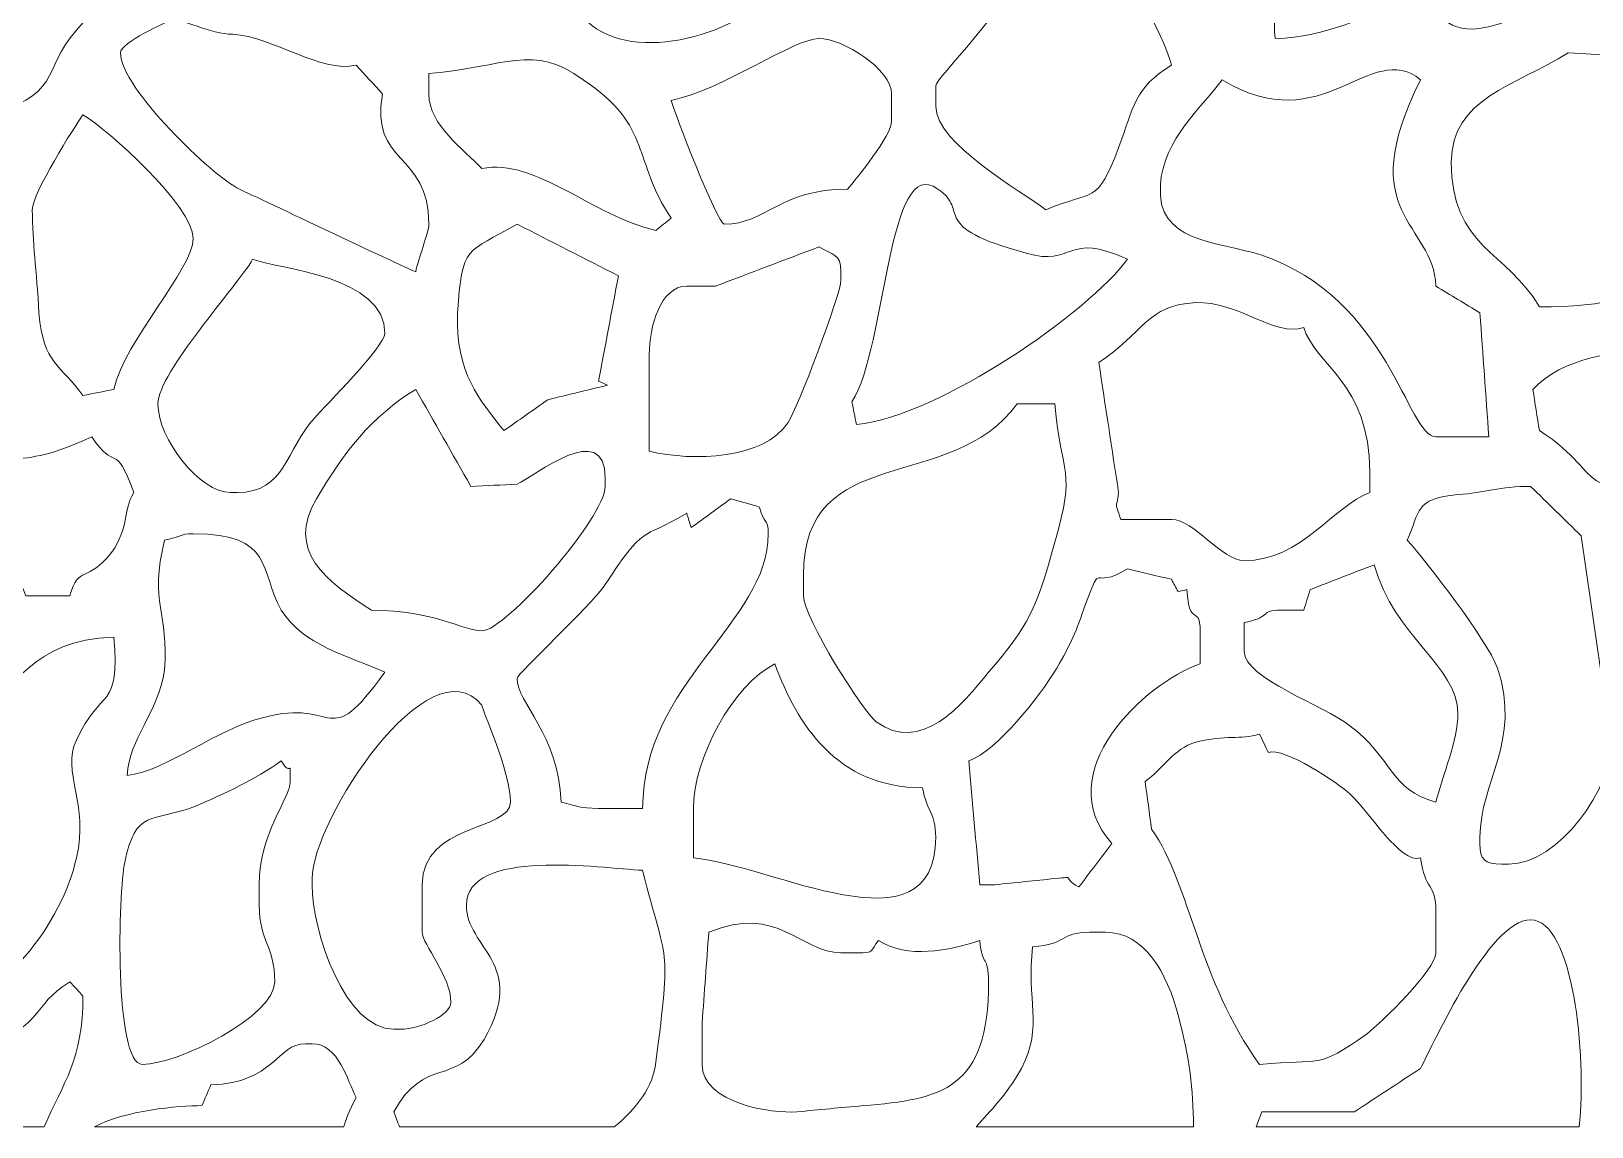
# Model space of a CAD drawing. Header units: millimetres. Extents: x -1220 to 1200, y -590 to 592.
# Drawn here: x -540 to 142, y -590 to -112 of the extents above; entities that cross this region are included whole.
import ezdxf

# ---------------------------------------------------------------- set-up
doc = ezdxf.new("R2010")
doc.units = ezdxf.units.MM
doc.header["$MEASUREMENT"] = 0
doc.layers.add('Layer 1', color=7, linetype='Continuous')

msp = doc.modelspace()

# ---------------------------------------------------------------- linework, layer by layer
at = {"layer": 'Layer 1', "color": 250, "lineweight": 20}
for points, knots in [([(-96.7414, -189.6467), (-107.3249, -181.5357), (-144.8473, -160.8055), (-144.8473, -144.5836), (-144.8473, -141.5794), (-144.8473, -138.5715), (-144.8473, -135.571), (-144.8473, -131.9664), (-113.0982, -102.2255), (-105.402, -79.694), (-98.6662, -59.8674), (-99.6288, -13.9028), (-86.1595, -16.6058), (-49.5998, -25.6203), (-62.1066, -42.742), (-63.0691, -73.3864), (-63.0691, -86.0036), (-45.7517, -111.2381), (-41.9037, -126.5584), (-58.2585, -136.4726), (-58.2585, -144.5836), (-64.9941, -162.607), (-74.6133, -187.8434), (-75.5779, -180.6321), (-96.7414, -189.6467)], [0, 0, 0, 0, 0.125, 0.125, 0.125, 0.25, 0.25, 0.25, 0.375, 0.375, 0.375, 0.5, 0.5, 0.5, 0.625, 0.625, 0.625, 0.75, 0.75, 0.75, 0.875, 0.875, 0.875, 1, 1, 1, 1]), ([(106.2624, -106.73), (78.3614, -117.5458), (79.3218, -103.1253), (66.8151, -103.1253), (63.61, -103.1253), (60.4009, -103.1253), (57.1939, -103.1253), (42.7621, -103.1253), (26.4053, -114.841), (3.3168, -114.841), (-0.5314, -82.397), (32.1784, -29.2231), (58.1564, -29.2231), (79.3218, -29.2231), (138.0115, -40.9406), (138.0115, -85.1), (138.0115, -92.3113), (113.9586, -104.027), (106.2624, -106.73)], [0, 0, 0, 0, 0.16666667, 0.16666667, 0.16666667, 0.33333333, 0.33333333, 0.33333333, 0.5, 0.5, 0.5, 0.66666667, 0.66666667, 0.66666667, 0.83333333, 0.83333333, 0.83333333, 1, 1, 1, 1]), ([(-561.4383, -148.1883), (-572.0221, -120.2489), (-608.5819, -72.4828), (-613.3944, -54.4594), (-609.8618, -50.5517), (-606.3354, -46.6459), (-602.8108, -42.742), (-572.9846, -56.2609), (-533.5374, -82.397), (-503.7133, -63.472), (-496.015, -81.4973), (-503.7133, -93.211), (-520.0701, -111.2381), (-535.4624, -128.3598), (-525.8412, -140.9771), (-561.4383, -148.1883)], [0, 0, 0, 0, 0.2, 0.2, 0.2, 0.4, 0.4, 0.4, 0.6, 0.6, 0.6, 0.8, 0.8, 0.8, 1, 1, 1, 1]), ([(-186.2196, -51.7564), (-165.0521, -86.9033), (-205.4621, -94.1146), (-235.2862, -108.5332), (-266.0728, -122.9519), (-307.4451, -121.1523), (-308.4057, -78.7923), (-272.8065, -70.6814), (-268.9604, -83.2986), (-242.9823, -76.9891), (-221.8149, -71.583), (-226.6275, -69.7797), (-214.1208, -61.6688), (-203.537, -53.5578), (-199.6888, -59.8674), (-186.2196, -51.7564)], [0, 0, 0, 0, 0.2, 0.2, 0.2, 0.4, 0.4, 0.4, 0.6, 0.6, 0.6, 0.8, 0.8, 0.8, 1, 1, 1, 1]), ([(-371.904, -216.6826), (-372.8665, -216.6826), (-441.1775, -184.2388), (-448.8716, -180.6321), (-460.4198, -175.2261), (-500.8276, -136.4726), (-500.8276, -121.1523), (-500.8276, -116.6442), (-480.6226, -107.6335), (-478.6978, -106.73), (-474.8496, -105.8302), (-461.3804, -113.0395), (-451.7591, -113.0395), (-434.4398, -113.9412), (-413.2744, -130.1631), (-397.88, -126.5584), (-394.0319, -130.7617), (-390.1859, -134.9668), (-386.3358, -139.1775), (-392.1069, -169.8181), (-366.1308, -164.4102), (-366.1308, -195.9544), (-366.1308, -199.5591), (-370.9434, -211.2765), (-371.904, -216.6826)], [0, 0, 0, 0, 0.125, 0.125, 0.125, 0.25, 0.25, 0.25, 0.375, 0.375, 0.375, 0.5, 0.5, 0.5, 0.625, 0.625, 0.625, 0.75, 0.75, 0.75, 0.875, 0.875, 0.875, 1, 1, 1, 1]), ([(-237.2112, -195.9544), (-240.0967, -195.9544), (-259.3391, -146.385), (-260.2996, -141.8806), (-238.1717, -137.3743), (-206.4225, -114.841), (-195.8388, -114.841), (-185.2552, -114.841), (-164.0896, -128.3598), (-164.0896, -139.1775), (-164.0896, -143.0797), (-164.0896, -146.9855), (-164.0896, -150.8913), (-164.0896, -157.2009), (-179.4819, -176.1258), (-183.332, -180.6321), (-213.1562, -180.6321), (-218.9294, -195.9544), (-237.2112, -195.9544)], [0, 0, 0, 0, 0.16666667, 0.16666667, 0.16666667, 0.33333333, 0.33333333, 0.33333333, 0.5, 0.5, 0.5, 0.66666667, 0.66666667, 0.66666667, 0.83333333, 0.83333333, 0.83333333, 1, 1, 1, 1]), ([(73.5507, -288.7834), (61.044, -288.7834), (53.3459, -228.3982), (-2.4562, -209.4733), (-22.6612, -203.1656), (-48.6373, -204.0653), (-46.7123, -178.8307), (-45.7517, -159.0041), (-27.4719, -143.682), (-19.7736, -132.8661), (24.4843, -159.9039), (44.6872, -114.841), (66.8151, -132.8661), (36.9889, -192.3497), (72.5882, -195.0546), (73.5507, -222.9922), (79.9668, -226.8961), (86.3789, -230.8019), (92.7931, -234.7096), (94.0751, -252.733), (95.3613, -270.7582), (96.6392, -288.7834), (95.3613, -288.7834), (94.0751, -288.7834), (92.7931, -288.7834), (86.3789, -288.7834), (79.9668, -288.7834), (73.5507, -288.7834)], [0, 0, 0, 0, 0.11111111, 0.11111111, 0.11111111, 0.22222222, 0.22222222, 0.22222222, 0.33333333, 0.33333333, 0.33333333, 0.44444444, 0.44444444, 0.44444444, 0.55555556, 0.55555556, 0.55555556, 0.66666667, 0.66666667, 0.66666667, 0.77777778, 0.77777778, 0.77777778, 0.88888889, 0.88888889, 0.88888889, 1, 1, 1, 1]), ([(-343.0403, -171.6214), (-350.7386, -163.5104), (-366.1308, -152.6946), (-366.1308, -139.1775), (-366.1308, -136.1696), (-366.1308, -133.1654), (-366.1308, -130.1631), (-332.4566, -127.4601), (-320.9124, -116.6442), (-298.7845, -132.8661), (-267.9978, -153.5962), (-277.6191, -168.0149), (-260.2996, -193.2513), (-262.5442, -195.0546), (-264.7908, -196.856), (-267.0353, -198.6574), (-294.9363, -192.3497), (-318.9893, -167.1151), (-343.0403, -171.6214)], [0, 0, 0, 0, 0.16666667, 0.16666667, 0.16666667, 0.33333333, 0.33333333, 0.33333333, 0.5, 0.5, 0.5, 0.66666667, 0.66666667, 0.66666667, 0.83333333, 0.83333333, 0.83333333, 1, 1, 1, 1]), ([(118.7692, -232.0047), (104.3373, -207.67), (80.2843, -205.8686), (80.2843, -168.9165), (80.2843, -140.9771), (108.1855, -135.571), (131.276, -121.1523), (163.9876, -122.9519), (144.7452, -120.2489), (169.7607, -135.571), (169.7607, -167.1151), (188.0387, -172.5212), (176.4943, -205.8686), (168.7982, -229.3017), (146.6702, -232.0047), (118.7692, -232.0047)], [0, 0, 0, 0, 0.2, 0.2, 0.2, 0.4, 0.4, 0.4, 0.6, 0.6, 0.6, 0.8, 0.8, 0.8, 1, 1, 1, 1]), ([(-517.1825, -270.7582), (-526.8037, -257.2393), (-534.4999, -257.2393), (-536.4228, -234.7096), (-537.3875, -215.781), (-539.3104, -204.0653), (-539.3104, -189.6467), (-539.3104, -182.4354), (-521.0305, -153.5962), (-517.1825, -148.1883), (-506.5987, -154.496), (-469.0785, -187.8434), (-469.0785, -202.2621), (-469.0785, -215.781), (-498.9026, -246.4234), (-503.7133, -268.0533), (-508.2003, -268.9549), (-512.6893, -269.8565), (-517.1825, -270.7582)], [0, 0, 0, 0, 0.16666667, 0.16666667, 0.16666667, 0.33333333, 0.33333333, 0.33333333, 0.5, 0.5, 0.5, 0.66666667, 0.66666667, 0.66666667, 0.83333333, 0.83333333, 0.83333333, 1, 1, 1, 1]), ([(-105.402, -208.5716), (-84.2366, -214.8812), (-88.0827, -198.6574), (-61.146, -211.2765), (-77.4989, -233.8062), (-142.9223, -279.7708), (-179.4819, -283.3755), (-180.125, -280.0683), (-180.7641, -276.7648), (-181.407, -273.4612), (-166.0146, -249.1283), (-166.0146, -164.4102), (-143.8867, -180.6321), (-129.455, -190.5464), (-148.6953, -196.856), (-105.402, -208.5716)], [0, 0, 0, 0, 0.2, 0.2, 0.2, 0.4, 0.4, 0.4, 0.6, 0.6, 0.6, 0.8, 0.8, 0.8, 1, 1, 1, 1]), ([(-333.4212, -286.0784), (-344.0029, -272.5615), (-354.5866, -260.8439), (-353.6241, -234.7096), (-351.699, -204.967), (-349.7761, -208.5716), (-327.648, -195.9544), (-312.8947, -203.463), (-298.1395, -210.9753), (-283.3902, -218.484), (-286.2778, -233.8062), (-289.1633, -249.1283), (-292.0487, -264.4486), (-290.7668, -265.0491), (-289.4808, -265.6477), (-288.2027, -266.25), (-296.8614, -268.3507), (-305.5201, -270.4571), (-314.1788, -272.5615), (-320.5909, -277.0678), (-327.0051, -281.5722), (-333.4212, -286.0784)], [0, 0, 0, 0, 0.14285714, 0.14285714, 0.14285714, 0.28571429, 0.28571429, 0.28571429, 0.42857143, 0.42857143, 0.42857143, 0.57142857, 0.57142857, 0.57142857, 0.71428571, 0.71428571, 0.71428571, 0.85714286, 0.85714286, 0.85714286, 1, 1, 1, 1]), ([(-253.5661, -222.9922), (-249.3945, -222.9922), (-245.2249, -222.9922), (-241.0573, -222.9922), (-225.9825, -217.283), (-210.9096, -211.5739), (-195.8388, -205.8686), (-190.0657, -209.4733), (-186.2196, -208.5716), (-186.2196, -216.6826), (-186.2196, -217.8816), (-186.2196, -219.0863), (-186.2196, -220.2873), (-186.2196, -226.5968), (-205.4621, -277.0678), (-209.3081, -282.4757), (-219.8919, -298.6977), (-250.6804, -299.5974), (-269.9208, -295.0911), (-269.9208, -280.9699), (-269.9208, -266.8524), (-269.9208, -252.733), (-269.9208, -241.0173), (-265.1122, -222.9922), (-253.5661, -222.9922)], [0, 0, 0, 0, 0.125, 0.125, 0.125, 0.25, 0.25, 0.25, 0.375, 0.375, 0.375, 0.5, 0.5, 0.5, 0.625, 0.625, 0.625, 0.75, 0.75, 0.75, 0.875, 0.875, 0.875, 1, 1, 1, 1]), ([(-452.7217, -313.1163), (-466.1909, -313.1163), (-484.4708, -289.6831), (-484.4708, -274.3628), (-484.4708, -260.8439), (-449.836, -222.9922), (-443.0985, -211.2765), (-430.5937, -215.781), (-385.3732, -218.484), (-385.3732, -243.7204), (-385.3732, -249.1283), (-411.3513, -275.2644), (-416.1618, -280.6725), (-428.6687, -294.1895), (-428.6687, -313.1163), (-449.836, -313.1163), (-450.7966, -313.1163), (-451.7591, -313.1163), (-452.7217, -313.1163)], [0, 0, 0, 0, 0.16666667, 0.16666667, 0.16666667, 0.33333333, 0.33333333, 0.33333333, 0.5, 0.5, 0.5, 0.66666667, 0.66666667, 0.66666667, 0.83333333, 0.83333333, 0.83333333, 1, 1, 1, 1]), ([(-73.6528, -256.3376), (-54.4104, -243.7204), (-52.4874, -231.1031), (-31.3199, -230.2015), (-13.04, -229.3017), (3.3168, -245.5236), (15.8235, -241.0173), (20.6342, -257.2393), (44.6872, -265.3502), (44.6872, -304.1037), (44.6872, -307.106), (44.6872, -310.1103), (44.6872, -313.1163), (29.2929, -318.5243), (14.861, -342.8571), (-10.1545, -342.8571), (-19.7736, -342.8571), (-32.2805, -324.8338), (-41.9037, -324.8338), (-49.2762, -324.8338), (-56.6529, -324.8338), (-64.0316, -324.8338), (-66.9171, -315.8194), (-65.9546, -321.2273), (-64.9941, -313.1163), (-67.8796, -294.1895), (-70.7653, -275.2644), (-73.6528, -256.3376)], [0, 0, 0, 0, 0.11111111, 0.11111111, 0.11111111, 0.22222222, 0.22222222, 0.22222222, 0.33333333, 0.33333333, 0.33333333, 0.44444444, 0.44444444, 0.44444444, 0.55555556, 0.55555556, 0.55555556, 0.66666667, 0.66666667, 0.66666667, 0.77777778, 0.77777778, 0.77777778, 0.88888889, 0.88888889, 0.88888889, 1, 1, 1, 1]), ([(115.8836, -268.0533), (128.3884, -254.5362), (153.4039, -250.0281), (169.7607, -252.733), (171.6857, -246.4234), (170.7213, -243.7204), (179.38, -243.7204), (189.9637, -243.7204), (189.0031, -253.6346), (195.7368, -261.7456), (197.3443, -275.863), (198.9459, -289.9806), (200.5473, -304.1037), (128.3884, -319.4259), (151.4788, -306.8086), (118.7692, -286.0784), (117.8067, -280.0683), (116.8442, -274.0598), (115.8836, -268.0533)], [0, 0, 0, 0, 0.16666667, 0.16666667, 0.16666667, 0.33333333, 0.33333333, 0.33333333, 0.5, 0.5, 0.5, 0.66666667, 0.66666667, 0.66666667, 0.83333333, 0.83333333, 0.83333333, 1, 1, 1, 1]), ([(-542.1961, -358.1793), (-552.7796, -321.2273), (-654.7629, -316.721), (-654.7629, -288.7834), (-654.7629, -273.4612), (-648.9896, -262.6472), (-642.256, -252.733), (-626.5402, -267.1535), (-610.8244, -281.5722), (-595.1126, -295.9928), (-588.3789, -295.0911), (-569.1366, -304.1037), (-551.8192, -299.5974), (-538.3479, -296.8944), (-535.4624, -298.6977), (-513.3343, -288.7834), (-502.9164, -304.6031), (-503.2819, -289.975), (-495.0546, -313.1163), (-499.8632, -321.2273), (-496.9775, -328.4385), (-504.6737, -339.2525), (-515.2574, -352.7714), (-519.1054, -344.6604), (-522.9555, -358.1793), (-529.3677, -358.1793), (-535.7799, -358.1793), (-542.1961, -358.1793)], [0, 0, 0, 0, 0.11111111, 0.11111111, 0.11111111, 0.22222222, 0.22222222, 0.22222222, 0.33333333, 0.33333333, 0.33333333, 0.44444444, 0.44444444, 0.44444444, 0.55555556, 0.55555556, 0.55555556, 0.66666667, 0.66666667, 0.66666667, 0.77777778, 0.77777778, 0.77777778, 0.88888889, 0.88888889, 0.88888889, 1, 1, 1, 1]), ([(-391.1463, -364.487), (-411.3513, -351.8697), (-428.6687, -338.3527), (-415.1994, -315.8194), (-403.6551, -295.9928), (-391.1463, -279.7708), (-371.904, -268.0533), (-363.8863, -282.1707), (-355.8667, -296.2902), (-347.853, -310.4133), (-341.1153, -310.1103), (-334.3816, -309.8091), (-327.648, -309.5117), (-319.9518, -305.9052), (-289.1633, -280.6725), (-289.1633, -306.8086), (-289.1633, -308.0058), (-289.1633, -309.2105), (-289.1633, -310.4133), (-289.1633, -323.9303), (-332.4566, -373.4996), (-343.0403, -373.4996), (-351.699, -373.4996), (-363.2453, -364.487), (-391.1463, -364.487)], [0, 0, 0, 0, 0.125, 0.125, 0.125, 0.25, 0.25, 0.25, 0.375, 0.375, 0.375, 0.5, 0.5, 0.5, 0.625, 0.625, 0.625, 0.75, 0.75, 0.75, 0.875, 0.875, 0.875, 1, 1, 1, 1]), ([(-92.8953, -274.3628), (-90.0077, -306.8086), (-83.272, -302.3005), (-92.8953, -334.7462), (-100.5913, -363.5854), (-104.4395, -371.6963), (-121.7569, -391.5249), (-133.303, -405.9454), (-151.5829, -427.5734), (-170.8232, -413.1547), (-176.5965, -408.6484), (-202.5745, -368.0936), (-202.5745, -358.1793), (-202.5745, -355.1732), (-202.5745, -352.1691), (-202.5745, -349.1667), (-202.5745, -290.5867), (-138.1137, -314.0161), (-109.25, -274.3628), (-103.7964, -274.3628), (-98.3449, -274.3628), (-92.8953, -274.3628)], [0, 0, 0, 0, 0.14285714, 0.14285714, 0.14285714, 0.28571429, 0.28571429, 0.28571429, 0.42857143, 0.42857143, 0.42857143, 0.57142857, 0.57142857, 0.57142857, 0.71428571, 0.71428571, 0.71428571, 0.85714286, 0.85714286, 0.85714286, 1, 1, 1, 1]), ([(92.7931, -463.6257), (92.7931, -439.2909), (111.071, -422.1673), (100.4872, -389.7215), (95.6788, -377.1043), (69.7027, -343.7588), (61.044, -333.8446), (66.8151, -321.2273), (63.9295, -315.8194), (83.17, -314.0161), (94.7163, -313.1163), (101.4518, -310.4133), (114.9211, -310.4133), (122.2997, -317.6226), (129.6744, -324.8338), (137.049, -332.0413), (140.8972, -358.7779), (144.7452, -385.5127), (148.5934, -412.2531), (149.2384, -415.2554), (149.8793, -418.2615), (150.5184, -421.2657), (150.5184, -441.9958), (127.4279, -475.3394), (105.2999, -475.3394), (104.3373, -475.3394), (103.3748, -475.3394), (102.4123, -475.3394), (94.7163, -475.3394), (92.7931, -473.538), (92.7931, -466.3286), (92.7931, -465.427), (92.7931, -464.5254), (92.7931, -463.6257)], [0, 0, 0, 0, 0.09090909, 0.09090909, 0.09090909, 0.18181818, 0.18181818, 0.18181818, 0.27272727, 0.27272727, 0.27272727, 0.36363636, 0.36363636, 0.36363636, 0.45454545, 0.45454545, 0.45454545, 0.54545455, 0.54545455, 0.54545455, 0.63636364, 0.63636364, 0.63636364, 0.72727273, 0.72727273, 0.72727273, 0.81818182, 0.81818182, 0.81818182, 0.90909091, 0.90909091, 0.90909091, 1, 1, 1, 1]), ([(-308.4057, -448.3035), (-309.3682, -418.5626), (-327.648, -405.0438), (-327.648, -394.2298), (-327.648, -392.4265), (-294.9363, -361.7821), (-290.1239, -354.5746), (-270.8833, -325.7336), (-274.7315, -334.7462), (-253.5661, -322.1289), (-252.9209, -324.2296), (-252.282, -326.334), (-251.641, -328.4385), (-245.8699, -324.2296), (-240.0967, -320.0245), (-234.3236, -315.8194), (-230.152, -317.0202), (-225.9825, -318.2212), (-221.8149, -319.4259), (-219.8919, -327.5368), (-217.9688, -323.9303), (-217.9688, -331.1415), (-217.9688, -369.8949), (-272.8065, -396.0312), (-272.8065, -451.0065), (-279.2205, -451.0065), (-285.6326, -451.0065), (-292.0487, -451.0065), (-300.7074, -451.0065), (-300.7074, -450.1067), (-308.4057, -448.3035)], [0, 0, 0, 0, 0.1, 0.1, 0.1, 0.2, 0.2, 0.2, 0.3, 0.3, 0.3, 0.4, 0.4, 0.4, 0.5, 0.5, 0.5, 0.6, 0.6, 0.6, 0.7, 0.7, 0.7, 0.8, 0.8, 0.8, 0.9, 0.9, 0.9, 1, 1, 1, 1]), ([(-430.5937, -364.487), (-420.9725, -379.8073), (-401.73, -384.3155), (-385.3732, -391.5249), (-411.3513, -427.5734), (-405.5782, -402.3407), (-438.2899, -411.3515), (-458.4947, -415.8596), (-480.6226, -434.7846), (-497.94, -436.5878), (-496.9775, -420.3659), (-484.4708, -409.5482), (-481.5852, -390.6232), (-479.6603, -365.3886), (-488.3188, -361.7821), (-481.5852, -333.8446), (-471.9641, -332.0413), (-475.8121, -331.1415), (-469.0785, -331.1415), (-433.4792, -331.1415), (-440.2129, -347.3634), (-430.5937, -364.487)], [0, 0, 0, 0, 0.14285714, 0.14285714, 0.14285714, 0.28571429, 0.28571429, 0.28571429, 0.42857143, 0.42857143, 0.42857143, 0.57142857, 0.57142857, 0.57142857, 0.71428571, 0.71428571, 0.71428571, 0.85714286, 0.85714286, 0.85714286, 1, 1, 1, 1]), ([(-91.9307, -389.7215), (-86.1595, -379.8073), (-83.272, -373.4996), (-79.424, -361.7821), (-71.7278, -341.9555), (-77.4989, -356.376), (-61.146, -346.4637), (-54.7279, -347.962), (-48.3158, -349.4641), (-41.9037, -350.9681), (-40.9391, -352.7714), (-39.9786, -354.5746), (-39.0161, -356.376), (-37.732, -356.0748), (-36.448, -355.7718), (-35.1679, -355.4744), (-34.2054, -372.5999), (-29.3949, -361.7821), (-29.3949, -373.4996), (-29.3949, -378.3052), (-29.3949, -383.1127), (-29.3949, -387.9183), (-53.4479, -396.0312), (-95.7808, -435.6844), (-67.8796, -466.3286), (-72.6903, -472.6363), (-77.4989, -478.946), (-82.3115, -485.2536), (-90.9702, -480.7473), (-82.3115, -480.7473), (-92.8953, -481.6509), (-101.5538, -482.5507), (-110.2125, -483.4504), (-118.8712, -484.3539), (-121.1138, -484.3539), (-123.3604, -484.3539), (-125.6049, -484.3539), (-127.2084, -466.3286), (-128.8119, -448.3035), (-130.4154, -430.2783), (-117.9087, -425.7738), (-99.6288, -402.3407), (-91.9307, -389.7215)], [0, 0, 0, 0, 0.07142857, 0.07142857, 0.07142857, 0.14285714, 0.14285714, 0.14285714, 0.21428571, 0.21428571, 0.21428571, 0.28571429, 0.28571429, 0.28571429, 0.35714286, 0.35714286, 0.35714286, 0.42857143, 0.42857143, 0.42857143, 0.5, 0.5, 0.5, 0.57142857, 0.57142857, 0.57142857, 0.64285714, 0.64285714, 0.64285714, 0.71428571, 0.71428571, 0.71428571, 0.78571429, 0.78571429, 0.78571429, 0.85714286, 0.85714286, 0.85714286, 0.92857143, 0.92857143, 0.92857143, 1, 1, 1, 1]), ([(73.5507, -448.3035), (53.3459, -442.8955), (54.3084, -428.4769), (36.0285, -414.958), (24.4843, -405.9454), (-10.1545, -394.2298), (-10.1545, -382.5122), (-10.1545, -378.3052), (-10.1545, -374.1001), (-10.1545, -369.8949), (3.3168, -367.1919), (-4.3813, -364.487), (6.2023, -364.487), (9.4095, -364.487), (12.6184, -364.487), (15.8235, -364.487), (16.786, -361.4809), (17.7466, -358.4768), (18.7111, -355.4744), (28.0129, -351.8697), (37.3125, -348.2651), (46.6101, -344.6604), (55.2709, -376.2046), (83.17, -388.8218), (83.17, -409.5482), (83.17, -421.2657), (76.4363, -436.5878), (73.5507, -448.3035)], [0, 0, 0, 0, 0.11111111, 0.11111111, 0.11111111, 0.22222222, 0.22222222, 0.22222222, 0.33333333, 0.33333333, 0.33333333, 0.44444444, 0.44444444, 0.44444444, 0.55555556, 0.55555556, 0.55555556, 0.66666667, 0.66666667, 0.66666667, 0.77777778, 0.77777778, 0.77777778, 0.88888889, 0.88888889, 0.88888889, 1, 1, 1, 1]), ([(-584.5288, -538.4276), (-601.8462, -538.4276), (-597.9982, -507.787), (-602.8108, -493.3646), (-614.355, -464.5254), (-613.3944, -473.538), (-613.3944, -441.9958), (-593.1875, -430.2783), (-584.5288, -414.958), (-564.324, -407.7468), (-546.046, -400.5375), (-540.2729, -377.1043), (-503.7133, -376.2046), (-500.8276, -408.6484), (-509.4863, -397.8326), (-520.0701, -421.2657), (-526.8037, -434.7846), (-514.2968, -449.2032), (-520.0701, -472.6363), (-525.8412, -499.6742), (-552.7796, -538.4276), (-584.5288, -538.4276)], [0, 0, 0, 0, 0.14285714, 0.14285714, 0.14285714, 0.28571429, 0.28571429, 0.28571429, 0.42857143, 0.42857143, 0.42857143, 0.57142857, 0.57142857, 0.57142857, 0.71428571, 0.71428571, 0.71428571, 0.85714286, 0.85714286, 0.85714286, 1, 1, 1, 1]), ([(-381.5252, -547.4402), (-402.6906, -547.4402), (-417.1224, -505.0803), (-417.1224, -484.3539), (-417.1224, -483.4504), (-417.1224, -482.5507), (-417.1224, -481.6509), (-417.1224, -456.4144), (-366.1308, -378.0078), (-343.0403, -405.9454), (-343.0403, -407.7468), (-330.5336, -434.7846), (-330.5336, -448.3035), (-330.5336, -460.9207), (-369.0184, -457.3142), (-369.0184, -484.3539), (-369.0184, -491.2602), (-369.0184, -498.1702), (-369.0184, -505.0803), (-369.0184, -510.4901), (-356.5117, -524.009), (-356.5117, -535.7246), (-356.5117, -541.1307), (-369.9809, -547.4402), (-378.6396, -547.4402), (-379.6021, -547.4402), (-380.5627, -547.4402), (-381.5252, -547.4402)], [0, 0, 0, 0, 0.11111111, 0.11111111, 0.11111111, 0.22222222, 0.22222222, 0.22222222, 0.33333333, 0.33333333, 0.33333333, 0.44444444, 0.44444444, 0.44444444, 0.55555556, 0.55555556, 0.55555556, 0.66666667, 0.66666667, 0.66666667, 0.77777778, 0.77777778, 0.77777778, 0.88888889, 0.88888889, 0.88888889, 1, 1, 1, 1]), ([(-144.8473, -463.6257), (-144.8473, -515.898), (-217.0062, -475.3394), (-250.6804, -472.6363), (-250.6804, -465.427), (-250.6804, -458.2177), (-250.6804, -451.0065), (-250.6804, -429.3767), (-233.3611, -396.9328), (-215.0812, -387.9183), (-205.4621, -414.0564), (-188.1427, -441.9958), (-150.6204, -441.9958), (-148.6953, -452.8098), (-144.8473, -452.8098), (-144.8473, -463.6257)], [0, 0, 0, 0, 0.2, 0.2, 0.2, 0.4, 0.4, 0.4, 0.6, 0.6, 0.6, 0.8, 0.8, 0.8, 1, 1, 1, 1]), ([(-53.4479, -439.2909), (-45.7517, -433.8848), (-40.9391, -424.8704), (-31.3199, -422.1673), (-17.8486, -418.5626), (-12.0775, -421.2657), (-3.4188, -418.5626), (-2.1349, -421.2657), (-0.8487, -423.9706), (0.4292, -426.6736), (7.1648, -423.9706), (31.218, -440.1925), (36.0285, -444.6988), (44.6872, -452.8098), (58.1564, -475.3394), (66.8151, -472.6363), (68.7381, -487.057), (73.5507, -483.4504), (73.5507, -496.0696), (73.5507, -502.0761), (73.5507, -508.0844), (73.5507, -514.0947), (73.5507, -521.3041), (49.4958, -544.7353), (43.7247, -549.2435), (20.6342, -565.4654), (24.4843, -560.0575), (-3.4188, -562.7605), (-30.3574, -525.8104), (-33.245, -485.2536), (-50.5624, -460.0191), (-51.5228, -453.1072), (-52.4874, -446.199), (-53.4479, -439.2909)], [0, 0, 0, 0, 0.09090909, 0.09090909, 0.09090909, 0.18181818, 0.18181818, 0.18181818, 0.27272727, 0.27272727, 0.27272727, 0.36363636, 0.36363636, 0.36363636, 0.45454545, 0.45454545, 0.45454545, 0.54545455, 0.54545455, 0.54545455, 0.63636364, 0.63636364, 0.63636364, 0.72727273, 0.72727273, 0.72727273, 0.81818182, 0.81818182, 0.81818182, 0.90909091, 0.90909091, 0.90909091, 1, 1, 1, 1]), ([(-491.2045, -562.7605), (-503.7133, -562.7605), (-501.7882, -487.057), (-498.9026, -474.4396), (-494.0899, -451.0065), (-487.3563, -457.3142), (-468.114, -450.1067), (-455.6071, -444.6988), (-442.1379, -438.3892), (-430.5937, -430.2783), (-425.7811, -438.3892), (-426.7456, -427.5734), (-426.7456, -439.2909), (-426.7456, -447.4018), (-440.2129, -460.9207), (-440.2129, -484.3539), (-440.2129, -487.3544), (-440.2129, -490.3604), (-440.2129, -493.3646), (-440.2129, -509.5884), (-433.4792, -510.4901), (-433.4792, -526.712), (-433.4792, -542.0323), (-475.8121, -562.7605), (-491.2045, -562.7605)], [0, 0, 0, 0, 0.125, 0.125, 0.125, 0.25, 0.25, 0.25, 0.375, 0.375, 0.375, 0.5, 0.5, 0.5, 0.625, 0.625, 0.625, 0.75, 0.75, 0.75, 0.875, 0.875, 0.875, 1, 1, 1, 1]), ([(172.6463, -565.4654), (139.9347, -565.4654), (127.4279, -441.9958), (189.0031, -441.9958), (195.7368, -441.9958), (204.3955, -443.7972), (211.1311, -448.3035), (215.6221, -447.4018), (220.1132, -446.5002), (224.6005, -445.5986), (233.259, -458.2177), (260.1976, -450.1067), (239.0301, -492.4649), (227.4859, -515.898), (231.336, -524.9087), (237.1091, -547.4402), (225.2434, -548.6393), (213.3757, -549.8421), (201.5098, -551.0449), (194.7762, -554.6496), (183.2301, -565.4654), (172.6463, -565.4654)], [0, 0, 0, 0, 0.14285714, 0.14285714, 0.14285714, 0.28571429, 0.28571429, 0.28571429, 0.42857143, 0.42857143, 0.42857143, 0.57142857, 0.57142857, 0.57142857, 0.71428571, 0.71428571, 0.71428571, 0.85714286, 0.85714286, 0.85714286, 1, 1, 1, 1]), ([(-285.2313, -590.0266), (-285.2313, -590.0266), (-379.013, -590.0266), (-379.013, -590.0266), (-379.8957, -587.6976), (-380.6905, -585.4473), (-381.5252, -583.4907), (-368.0558, -559.1577), (-354.5866, -572.6747), (-342.0799, -551.9465), (-322.8375, -518.601), (-349.7761, -512.2915), (-349.7761, -493.3646), (-349.7761, -468.132), (-291.0883, -477.1426), (-272.8065, -478.0443), (-262.2246, -520.4025), (-260.2996, -508.6868), (-267.0353, -561.8607), (-268.2454, -572.4429), (-275.3704, -582.2261), (-285.2313, -590.0266)], [0, 0, 0, 0, 0.14285714, 0.14285714, 0.14285714, 0.28571429, 0.28571429, 0.28571429, 0.42857143, 0.42857143, 0.42857143, 0.57142857, 0.57142857, 0.57142857, 0.71428571, 0.71428571, 0.71428571, 0.85714286, 0.85714286, 0.85714286, 1, 1, 1, 1]), ([(-205.4621, -583.4907), (-216.0437, -584.3904), (-246.8304, -579.886), (-246.8304, -562.7605), (-246.8304, -556.7503), (-246.8304, -550.7437), (-246.8304, -544.7353), (-245.8699, -531.5176), (-244.9053, -518.298), (-243.9449, -505.0803), (-214.1208, -492.4649), (-203.537, -514.0947), (-186.2196, -514.0947), (-183.973, -514.0947), (-181.7245, -514.0947), (-179.4819, -514.0947), (-170.8232, -514.0947), (-173.7108, -513.1931), (-169.8628, -508.6868), (-157.3561, -516.7978), (-139.0741, -513.1931), (-125.6049, -508.6868), (-124.6444, -520.4025), (-121.7569, -514.9945), (-121.7569, -526.712), (-121.7569, -573.5764), (-141.9617, -578.0827), (-176.5965, -580.7857), (-186.2196, -581.6873), (-195.8388, -582.5891), (-205.4621, -583.4907)], [0, 0, 0, 0, 0.1, 0.1, 0.1, 0.2, 0.2, 0.2, 0.3, 0.3, 0.3, 0.4, 0.4, 0.4, 0.5, 0.5, 0.5, 0.6, 0.6, 0.6, 0.7, 0.7, 0.7, 0.8, 0.8, 0.8, 0.9, 0.9, 0.9, 1, 1, 1, 1]), ([(136.1265, -590.0266), (136.1265, -590.0266), (-4.9924, -590.0266), (-4.9924, -590.0266), (-4.9924, -590.0266), (-2.4562, -583.4907), (-2.4562, -583.4907), (11.013, -583.4907), (24.4843, -583.4907), (37.9514, -583.4907), (47.5727, -577.183), (57.1939, -570.8715), (66.8151, -564.5638), (72.5882, -553.7498), (96.6392, -499.6742), (114.9211, -499.6742), (133.4686, -499.6742), (139.4593, -558.4918), (136.1265, -590.0266)], [0, 0, 0, 0, 0.16666667, 0.16666667, 0.16666667, 0.33333333, 0.33333333, 0.33333333, 0.5, 0.5, 0.5, 0.66666667, 0.66666667, 0.66666667, 0.83333333, 0.83333333, 0.83333333, 1, 1, 1, 1]), ([(-32.3023, -590.0266), (-32.3023, -590.0266), (-127.2183, -590.0266), (-127.2183, -590.0266), (-121.026, -583.0305), (-114.5559, -576.9791), (-107.3249, -564.5638), (-97.7037, -545.6388), (-105.402, -534.823), (-102.5144, -511.3917), (-87.1221, -510.4901), (-90.9702, -505.0803), (-77.4989, -505.0803), (-75.2544, -505.0803), (-73.0078, -505.0803), (-70.7653, -505.0803), (-53.4479, -505.0803), (-43.8266, -523.1055), (-39.0161, -541.1307), (-33.7622, -560.8189), (-32.4881, -573.0395), (-32.3023, -590.0266)], [0, 0, 0, 0, 0.14285714, 0.14285714, 0.14285714, 0.28571429, 0.28571429, 0.28571429, 0.42857143, 0.42857143, 0.42857143, 0.57142857, 0.57142857, 0.57142857, 0.71428571, 0.71428571, 0.71428571, 0.85714286, 0.85714286, 0.85714286, 1, 1, 1, 1]), ([(-534.2023, -590.0266), (-534.2023, -590.0266), (-645.8186, -590.0266), (-645.8186, -590.0266), (-645.8186, -590.0266), (-642.256, -562.7605), (-642.256, -562.7605), (-633.5974, -562.1582), (-624.9387, -561.5597), (-616.28, -560.9591), (-614.0335, -561.5597), (-611.7869, -562.1582), (-609.5443, -562.7605), (-594.1521, -562.7605), (-571.0617, -557.3544), (-560.4779, -554.6496), (-533.5374, -545.6388), (-540.2729, -537.5278), (-522.9555, -526.712), (-521.0305, -528.8108), (-519.1054, -530.9153), (-517.1825, -533.0197), (-517.1825, -560.6411), (-525.6434, -570.6433), (-534.2023, -590.0266)], [0, 0, 0, 0, 0.125, 0.125, 0.125, 0.25, 0.25, 0.25, 0.375, 0.375, 0.375, 0.5, 0.5, 0.5, 0.625, 0.625, 0.625, 0.75, 0.75, 0.75, 0.875, 0.875, 0.875, 1, 1, 1, 1]), ([(-403.3356, -590.0266), (-403.3356, -590.0266), (-512.1742, -590.0266), (-512.1742, -590.0266), (-499.0324, -582.9482), (-475.5824, -580.7857), (-465.2284, -580.7857), (-463.9443, -577.7816), (-462.6604, -574.7755), (-461.3804, -571.7751), (-433.4792, -570.8715), (-432.5167, -553.7498), (-420.01, -553.7498), (-419.0474, -553.7498), (-418.0869, -553.7498), (-417.1224, -553.7498), (-405.5782, -553.7498), (-401.73, -569.9717), (-397.88, -577.183), (-401.135, -583.2793), (-402.5608, -587.2338), (-403.3356, -590.0266)], [0, 0, 0, 0, 0.14285714, 0.14285714, 0.14285714, 0.28571429, 0.28571429, 0.28571429, 0.42857143, 0.42857143, 0.42857143, 0.57142857, 0.57142857, 0.57142857, 0.71428571, 0.71428571, 0.71428571, 0.85714286, 0.85714286, 0.85714286, 1, 1, 1, 1])]:
    msp.add_open_spline(points, degree=3, knots=knots, dxfattribs=at)

doc.saveas('drawing.dxf')
